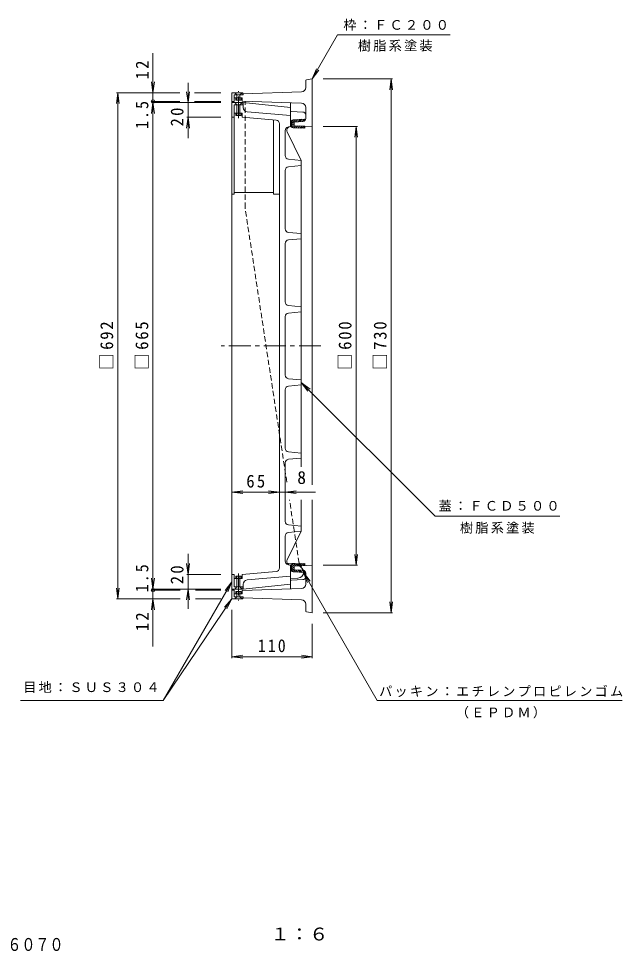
# Model space of a CAD drawing. Units: millimetres, scale not verified. Extents: x -1152 to 1024, y -823 to 838.
# Drawn here: x 198 to 1024, y -823 to 454 of the extents above; entities that cross this region are included whole.
import ezdxf
from ezdxf.enums import TextEntityAlignment as Align

# ---------------------------------------------------------------- set-up
doc = ezdxf.new("R2010")
doc.units = ezdxf.units.MM
doc.header["$LTSCALE"] = 6
doc.header["$PDMODE"] = 32
doc.header["$PDSIZE"] = 4.8
for name, pattern in [('CHAIN1', [8, 5, -1, 1, -1]), ('DASHED1', [1.8, 1.2, -0.6]), ('DASHED3', [4, 3, -1])]:
    doc.linetypes.add(name, pattern=pattern)
for name, color, linetype, lineweight in [('1-0_1-0ﾚｲﾔ', 3, 'Continuous', 9), ('1-1_1-1ﾚｲﾔ', 2, 'Continuous', 9), ('1-4_1-4ﾚｲﾔ', 7, 'Continuous', 9), ('1-E', 7, 'Continuous', 9)]:
    doc.layers.add(name, color=color, linetype=linetype, lineweight=lineweight)
doc.layers.add('F-0_F-0ﾚｲﾔ', color=2, linetype='Continuous')
doc.styles.add('ＭＳ ゴシック', font='')
doc.styles.get('ＭＳ ゴシック').set_extended_font_data('MS Gothic')

msp = doc.modelspace()

# ---------------------------------------------------------------- linework, layer by layer
at = {"layer": '1-0_1-0ﾚｲﾔ', "linetype": 'CHAIN1'}
for p, q in [((499.201, 317.414), (499.201, 354.551)), ((612.081, 6.316), (475.674, 6.316)), ((499.201, -304.782), (499.201, -341.918))]:
    msp.add_line(p, q, dxfattribs=at)
at = {"layer": '1-0_1-0ﾚｲﾔ'}
for p, q in [((490.201, 338.816), (505.201, 338.816)), ((490.201, -326.184), (490.201, 338.816)), ((505.701, 335.816), (493.201, 335.816)), ((493.201, 213.816), (493.201, 335.816)), ((494.201, 338.816), (497.201, 335.816)), ((497.201, 321.116), (497.201, 335.816)), ((504.201, 338.816), (501.201, 335.816)), ((501.201, 321.116), (501.201, 335.816)), ((505.201, 335.816), (505.201, 338.816)), ((505.701, 338.816), (570.201, 332.316)), ((505.701, 332.298), (505.701, 338.816)), ((570.201, 306.316), (570.201, 332.316)), ((493.201, 324.316), (504.201, 324.316)), ((495.701, 321.116), (495.701, 324.316)), ((502.701, 321.116), (495.701, 321.116)), ((502.701, 321.116), (502.701, 324.316)), ((511.194, 326.319), (570.202, 321.316)), ((490.201, 318.816), (493.201, 318.816)), ((547.201, 213.816), (547.201, 315.237)), ((555.201, -297.333), (555.201, 309.965)), ((563.201, 266.382), (563.201, 300.545)), ((565.859, 298.94), (585.201, 259.816)), ((566.827, 305.352), (570.201, 306.316)), ((567.748, 261.403), (585.201, 259.816)), ((585.201, 259.816), (585.201, -159.096)), ((563.201, 166.382), (563.201, 246.25)), ((567.748, 251.23), (585.201, 252.816)), ((493.201, 213.816), (490.201, 213.816)), ((547.201, 215.816), (493.201, 215.816)), ((555.201, 213.816), (547.201, 213.816)), ((567.748, 161.403), (585.201, 159.816)), ((563.201, 66.382), (563.201, 146.25)), ((567.748, 151.23), (585.201, 152.816)), ((567.748, 61.403), (585.201, 59.816)), ((567.748, 51.23), (585.201, 52.816)), ((563.201, 46.25), (563.201, -33.618)), ((567.748, -38.597), (585.201, -40.184)), ((567.748, -48.771), (585.201, -47.184)), ((563.201, -53.75), (563.201, -133.618)), ((567.748, -138.597), (585.201, -140.184)), ((567.748, -148.771), (585.201, -147.184)), ((563.201, -153.75), (563.201, -233.618)), ((585.201, -204.251), (585.201, -247.184)), ((567.748, -238.597), (585.201, -240.184)), ((563.201, -253.75), (563.201, -287.912)), ((565.859, -286.308), (585.201, -247.184)), ((567.748, -248.771), (585.201, -247.184)), ((576.17, -291.44), (565.876, -290.774)), ((566.827, -292.72), (570.201, -293.684)), ((490.201, -306.184), (493.201, -306.184)), ((493.201, -306.184), (493.201, -323.184)), ((570.201, -293.684), (570.201, -319.684)), ((493.201, -311.684), (504.201, -311.684)), ((495.701, -308.484), (495.701, -311.684)), ((502.701, -308.484), (495.701, -308.484)), ((497.201, -308.484), (497.201, -323.184)), ((501.201, -308.484), (501.201, -323.184)), ((502.701, -308.484), (502.701, -311.684)), ((511.194, -313.687), (570.202, -308.684)), ((570.201, -311.804), (580.62, -311.258)), ((490.201, -326.184), (505.201, -326.184)), ((505.701, -323.184), (493.201, -323.184)), ((494.201, -326.184), (497.201, -323.184)), ((504.201, -326.184), (501.201, -323.184)), ((505.201, -323.184), (505.201, -326.184)), ((505.701, -319.666), (505.701, -326.184)), ((505.701, -326.184), (570.201, -319.684))]:
    msp.add_line(p, q, dxfattribs=at)
at = {"layer": '1-0_1-0ﾚｲﾔ', "linetype": 'DASHED3'}
msp.add_line((582.595, -294.348), (585.858, -297.612), dxfattribs=at)
at = {"layer": '1-0_1-0ﾚｲﾔ'}
for points in [[(550.623, 314.947), (504.201, 318.883), (504.201, 324.316)], [(550.623, -302.315), (504.201, -306.251), (504.201, -311.684)]]:
    msp.add_lwpolyline(points, dxfattribs=at)
for centre, radius, start, end in [((511.701, 332.298), 6, 180, 265.15367), ((550.201, 309.965), 5, 0, 85.15385), ((568.201, 300.545), 5, 105.94496, 180), ((570.341, 301.156), 5, 105.94508, 206.30675), ((568.201, 266.382), 5, 180, 264.80568), ((568.201, 246.25), 5, 95.19432, 180), ((568.201, 166.382), 5, 180, 264.80568), ((568.201, 146.25), 5, 95.19432, 180), ((568.201, 66.382), 5, 180, 264.80568), ((568.201, 46.25), 5, 95.19432, 180), ((568.201, -33.618), 5, 180, 264.80568), ((568.201, -53.75), 5, 95.19432, 180), ((568.201, -133.618), 5, 180, 264.80568), ((568.201, -153.75), 5, 95.19432, 180), ((568.201, -233.618), 5, 180, 264.80568), ((568.201, -253.75), 5, 95.19432, 180), ((568.201, -287.912), 5, 180, 254.05504), ((570.341, -288.524), 5, 153.69325, 254.05492), ((575.524, -301.42), 10, 79.27339, 86.29573), ((550.201, -297.333), 5, 274.84615, 0), ((580.201, -303.269), 8, 273.00005, 358.32614), ((511.701, -319.666), 6, 94.84633, 180)]:
    msp.add_arc(centre, radius, start, end, dxfattribs=at)
at = {"layer": '1-0_1-0ﾚｲﾔ', "linetype": 'DASHED3'}
for centre, radius, start, end in [((575.524, -301.42), 10, 45, 79.27339), ((580.201, -303.269), 8, 358.32614, 45)]:
    msp.add_arc(centre, radius, start, end, dxfattribs=at)
at = {"layer": '1-1_1-1ﾚｲﾔ'}
for p, q in [((592.454, 370.025), (600.201, 371.316)), ((600.201, -183.471), (600.201, 371.316)), ((591.201, 368.545), (591.201, 359.606)), ((490.201, -339.684), (490.201, 352.316)), ((493.201, 349.316), (505.701, 349.316)), ((493.201, 340.316), (493.201, 349.316)), ((493.201, 345.426), (504.201, 345.426)), ((497.201, 349.316), (494.201, 352.316)), ((495.701, 342.226), (495.701, 345.426)), ((497.201, 342.226), (497.201, 349.316)), ((501.201, 349.316), (504.201, 352.316)), ((501.201, 342.226), (501.201, 349.316)), ((502.701, 342.226), (502.701, 345.426)), ((585.415, 353.61), (505.701, 350.763)), ((505.701, 349.316), (505.701, 350.763)), ((490.201, 340.316), (493.201, 340.316)), ((502.701, 342.226), (495.701, 342.226)), ((570.201, 328.006), (570.201, 338.566)), ((591.201, 332.027), (591.201, 317.074)), ((587.344, 325.946), (571.647, 326.507)), ((570.201, 311.048), (571.356, 312.203)), ((570.201, 311.252), (570.201, 308.357)), ((570.204, 308.222), (571.201, 309.22)), ((570.903, 306.093), (571.627, 306.817)), ((571.201, 308.357), (571.201, 311.252)), ((572.199, 310.217), (577.444, 315.462)), ((572.199, 313.045), (574.427, 315.274)), ((572.199, 306.123), (572.199, 313.485)), ((572.199, 307.389), (575.2, 310.39)), ((572.416, 304.777), (575.199, 307.56)), ((573.952, 315.244), (590.199, 316.26)), ((574.797, 304.33), (577.691, 307.224)), ((575.201, 312.316), (575.198, 307.316)), ((590.199, 306.716), (575.198, 307.316)), ((575.201, 312.316), (587.451, 313.082)), ((587.451, 313.082), (575.201, 312.316)), ((577.254, 312.444), (580.46, 315.651)), ((577.516, 304.221), (580.396, 307.101)), ((580.236, 304.112), (583.101, 306.978)), ((580.271, 312.633), (583.478, 315.839)), ((582.956, 304.004), (585.807, 306.855)), ((583.288, 312.822), (586.495, 316.028)), ((585.675, 303.895), (588.512, 306.732)), ((586.306, 313.01), (589.512, 316.216)), ((590.199, 314.425), (590.199, 316.26)), ((590.199, 303.714), (590.199, 306.716)), ((574.041, 304.36), (590.199, 303.714)), ((588.395, 303.786), (590.199, 305.59)), ((600.201, -358.684), (600.201, -204.251)), ((570.903, -293.461), (571.627, -294.184)), ((572.199, -293.491), (572.199, -300.853)), ((572.416, -292.145), (575.199, -294.928)), ((574.041, -291.728), (590.199, -291.082)), ((574.797, -291.698), (577.691, -294.592)), ((577.516, -291.589), (580.396, -294.469)), ((580.236, -291.48), (583.101, -294.346)), ((582.956, -291.371), (585.807, -294.223)), ((585.675, -291.263), (588.512, -294.1)), ((588.395, -291.154), (590.199, -292.957)), ((590.199, -291.082), (590.199, -294.084)), ((570.201, -298.619), (570.201, -295.725)), ((570.201, -298.416), (571.356, -299.571)), ((570.204, -295.59), (571.201, -296.587)), ((571.201, -295.725), (571.201, -298.619)), ((572.199, -294.757), (575.2, -297.758)), ((572.199, -297.585), (577.444, -302.83)), ((572.199, -300.413), (574.427, -302.641)), ((573.952, -302.612), (590.199, -303.627)), ((590.199, -294.084), (575.198, -294.684)), ((575.201, -299.684), (575.198, -294.684)), ((587.451, -300.449), (575.201, -299.684)), ((575.201, -299.684), (587.451, -300.45)), ((577.254, -299.812), (580.46, -303.018)), ((580.271, -300.001), (583.478, -303.207)), ((583.288, -300.19), (586.495, -303.396)), ((586.306, -300.378), (589.512, -303.584)), ((590.199, -301.793), (590.199, -303.627)), ((591.201, -304.442), (591.201, -319.394)), ((570.201, -315.374), (570.201, -325.934)), ((587.344, -313.314), (571.647, -313.875)), ((490.201, -327.684), (493.201, -327.684)), ((493.201, -327.684), (493.201, -336.684)), ((495.701, -329.594), (495.701, -332.794)), ((502.701, -329.594), (495.701, -329.594)), ((497.201, -329.594), (497.201, -336.684)), ((501.201, -329.594), (501.201, -336.684)), ((502.701, -329.594), (502.701, -332.794)), ((493.201, -332.794), (504.201, -332.794)), ((493.201, -336.684), (505.701, -336.684)), ((497.201, -336.684), (494.201, -339.684)), ((501.201, -336.684), (504.201, -339.684)), ((505.701, -336.684), (505.701, -338.13)), ((585.415, -340.977), (505.701, -338.13)), ((591.201, -355.913), (591.201, -346.974)), ((592.454, -357.393), (600.201, -358.684))]:
    msp.add_line(p, q, dxfattribs=at)
at = {"layer": '1-1_1-1ﾚｲﾔ', "linetype": 'DASHED1'}
for p, q in [((508.201, 195.316), (508.201, 340.78)), ((565.331, -179.891), (508.201, 195.316)), ((582.201, -290.684), (569.063, -204.401)), ((591.201, -305.684), (582.201, -290.684))]:
    msp.add_line(p, q, dxfattribs=at)
at = {"layer": '1-1_1-1ﾚｲﾔ'}
for points in [[(505.201, 349.316), (505.201, 352.316), (490.201, 352.316)], [(585.415, 338.023), (504.201, 340.923), (504.201, 345.426)], [(600.201, 306.316), (575.201, 307.316), (575.201, 312.316)], [(600.201, -293.684), (575.201, -294.684), (575.201, -299.684)], [(585.415, -325.391), (504.201, -328.291), (504.201, -332.794)], [(505.201, -336.684), (505.201, -339.684), (490.201, -339.684)]]:
    msp.add_lwpolyline(points, dxfattribs=at)
for centre, radius, start, end in [((585.201, 359.606), 6, 272.04539, 0), ((592.701, 368.545), 1.5, 99.46233, 180), ((585.201, 332.027), 6, 0, 87.95461), ((571.701, 328.006), 1.5, 180, 267.95432), ((587.201, 321.949), 4, 0, 87.95451), ((574.201, 311.252), 4, 93.57678, 180), ((574.201, 308.357), 4, 180, 267.70923), ((574.201, 311.252), 3, 131.87723, 180), ((574.201, 308.357), 3, 180, 228.12277), ((587.201, 317.074), 4, 273.57639, 0), ((574.201, -295.725), 4, 92.29077, 180), ((574.201, -295.725), 3, 131.87723, 180), ((574.201, -298.619), 4, 180, 266.42322), ((574.201, -298.619), 3, 180, 228.12277), ((587.201, -304.442), 4, 0, 86.42361), ((571.701, -315.374), 1.5, 92.04568, 180), ((587.201, -309.317), 4, 272.04549, 0), ((585.201, -319.394), 6, 272.04539, 0), ((585.201, -346.974), 6, 0, 87.95461), ((592.701, -355.913), 1.5, 180, 260.53767)]:
    msp.add_arc(centre, radius, start, end, dxfattribs=at)
at = {"layer": '1-4_1-4ﾚｲﾔ'}
for p, q in [((382.201, 406.518), (382.201, -404.84)), ((615.201, 371.316), (710.001, 371.316)), ((708.201, 371.316), (706.243, 356.444)), ((708.201, -358.684), (708.201, 371.316)), ((708.201, 371.316), (710.159, 356.444)), ((382.201, 352.316), (380.243, 367.188)), ((382.201, 352.316), (384.159, 367.188)), ((430.201, 290.447), (430.201, 365.896)), ((334.201, 352.316), (332.243, 337.444)), ((419.063, 352.316), (332.401, 352.316)), ((334.201, -339.684), (334.201, 352.316)), ((334.201, 352.316), (336.159, 337.444)), ((430.201, 338.816), (428.243, 353.688)), ((430.201, 338.816), (432.159, 353.688)), ((475.201, 352.316), (438.946, 352.316)), ((382.201, 338.816), (380.243, 323.944)), ((419.063, 340.316), (380.401, 340.316)), ((475.201, 338.816), (380.401, 338.816)), ((382.201, 338.816), (384.159, 323.944)), ((475.201, 340.316), (438.946, 340.316)), ((430.201, 318.816), (428.243, 303.944)), ((475.201, 318.816), (428.401, 318.816)), ((430.201, 318.816), (432.159, 303.944)), ((615.201, 306.316), (662.001, 306.316)), ((660.201, 306.316), (658.243, 291.444)), ((660.201, -293.684), (660.201, 306.316)), ((660.201, 306.316), (662.159, 291.444)), ((490.201, -193.684), (505.073, -191.726)), ((490.201, -193.684), (505.073, -195.642)), ((490.201, -193.684), (604.696, -193.684)), ((555.201, -193.684), (540.329, -191.726)), ((555.201, -193.684), (540.329, -195.642)), ((563.201, -193.684), (578.073, -191.726)), ((563.201, -193.684), (578.073, -195.642)), ((430.201, -277.815), (430.201, -353.112)), ((660.201, -293.684), (658.243, -278.812)), ((660.201, -293.684), (662.159, -278.812)), ((430.201, -306.184), (428.243, -291.312)), ((430.201, -306.184), (432.159, -291.312)), ((475.201, -306.184), (428.401, -306.184)), ((615.201, -293.684), (662.001, -293.684)), ((382.201, -326.184), (380.243, -311.312)), ((382.201, -326.184), (384.159, -311.312)), ((334.201, -339.684), (332.243, -324.812)), ((334.201, -339.684), (336.159, -324.812)), ((475.201, -326.184), (380.401, -326.184)), ((419.662, -327.684), (380.401, -327.684)), ((430.201, -326.184), (428.243, -341.055)), ((430.201, -326.184), (432.159, -341.055)), ((475.201, -327.684), (440.252, -327.684)), ((419.662, -339.684), (332.401, -339.684)), ((382.201, -339.684), (380.243, -354.556)), ((382.201, -339.684), (384.159, -354.556)), ((475.201, -339.684), (440.252, -339.684)), ((708.201, -358.684), (706.243, -343.812)), ((708.201, -358.684), (710.159, -343.812)), ((490.201, -354.684), (490.201, -420.484)), ((615.201, -358.684), (710.001, -358.684)), ((600.201, -373.684), (600.201, -420.484)), ((490.201, -418.684), (505.073, -416.726)), ((490.201, -418.684), (600.201, -418.684)), ((490.201, -418.684), (505.073, -420.642)), ((600.201, -418.684), (585.33, -416.726)), ((600.201, -418.684), (585.33, -420.642))]:
    msp.add_line(p, q, dxfattribs=at)
for p in [(382.201, 340.316), (382.201, -327.684)]:
    msp.add_point(p, dxfattribs=at)
at = {"layer": '1-E'}
for p, q in [((600.201, 371.316), (605.941, 385.174)), ((600.201, 371.316), (609.333, 383.216)), ((585.201, -43.684), (597.101, -52.815)), ((585.201, -43.684), (594.332, -55.584)), ((585.201, -43.684), (768.201, -226.684)), ((768.201, -226.684), (938.896, -226.684)), ((588.003, -303.49), (597.135, -315.39)), ((588.003, -303.49), (593.744, -317.348)), ((588.003, -303.49), (689.151, -478.684)), ((490.201, -316.184), (396.382, -478.684)), ((490.201, -316.184), (481.07, -328.084)), ((490.201, -316.184), (484.461, -330.042)), ((490.201, -339.684), (396.382, -478.684)), ((490.201, -339.684), (480.258, -350.915)), ((490.201, -339.684), (483.504, -353.106)), ((201.006, -478.684), (396.382, -478.684)), ((689.151, -478.684), (1024.132, -478.684))]:
    msp.add_line(p, q, dxfattribs=at)
msp.add_lwpolyline([(600.201, 371.316), (634.842, 431.316), (788.832, 431.316)], dxfattribs=at)

# ---------------------------------------------------------------- texts
at = {"layer": '1-4_1-4ﾚｲﾔ', "color": 2, "style": 'ＭＳ ゴシック'}
msp.add_text('8', height=17.6, dxfattribs=at).set_placement((579.645, -187.684), align=Align.BOTTOM_LEFT)
at = {"layer": '1-4_1-4ﾚｲﾔ', "color": 2, "char_height": 17.6, "attachment_point": 7, "rotation": 90, "style": 'ＭＳ ゴシック'}
for s, insert in [('\\T1.27;\\W0.95;12', (376.201, 370.56)), ('\\T1.27;\\W0.9;1.5', (376.201, 302.875)), ('\\T1.27;\\W0.95;20', (424.201, 306.259)), ('\\T1.21;\\W0.95;□692', (328.201, -26.684)), ('\\T1.21;\\W0.95;□665', (376.201, -26.684)), ('\\T1.21;\\W0.95;□600', (654.201, -26.684)), ('\\T1.21;\\W0.95;□730', (702.201, -26.684)), ('\\T1.27;\\W0.9;1.5', (376.201, -330.512)), ('\\T1.27;\\W0.95;20', (424.201, -319.609)), ('\\T1.27;\\W0.95;12', (376.201, -383.81))]:
    msp.add_mtext(s, dxfattribs=dict(at, insert=insert))
at = {"layer": '1-4_1-4ﾚｲﾔ', "color": 2, "char_height": 17.6, "attachment_point": 7, "style": 'ＭＳ ゴシック'}
for s, insert in [('\\T1.27;\\W0.95;65', (509.951, -187.684)), ('\\T1.27;\\W0.9;110', (525.701, -412.684))]:
    msp.add_mtext(s, dxfattribs=dict(at, insert=insert))
at = {"layer": '1-E', "char_height": 13.2, "attachment_point": 7, "style": 'ＭＳ ゴシック'}
for s, insert in [('\\T1.17;枠：ＦＣ２００', (642.736, 437.049)), ('\\T1.17;樹脂系塗装', (662.537, 408.621)), ('\\T1.17;蓋：ＦＣＤ５００', (773.068, -219.762)), ('\\T1.17;樹脂系塗装', (802.241, -250.471)), ('\\T1.17;目地：ＳＵＳ３０４', (204.689, -468.294)), ('\\T1.17;パッキン：エチレンプロピレンゴム', (691.615, -473.862)), ('\\T1.17;（ＥＰＤＭ）', (796.615, -503.094))]:
    msp.add_mtext(s, dxfattribs=dict(at, insert=insert))
at = {"layer": 'F-0_F-0ﾚｲﾔ', "style": 'ＭＳ ゴシック'}
for s, width, p in [('１：６', 1.1, (543, -811.865)), ('充填深さ６５ｍｍ\u3000\u3000ＭＲＣＳ－１４－６０７０', 0.8, (-162.67, -826.149))]:
    msp.add_text(s, height=17.6, dxfattribs=dict(at, width=width)).set_placement(p, align=Align.BOTTOM_LEFT)

doc.saveas('drawing.dxf')
